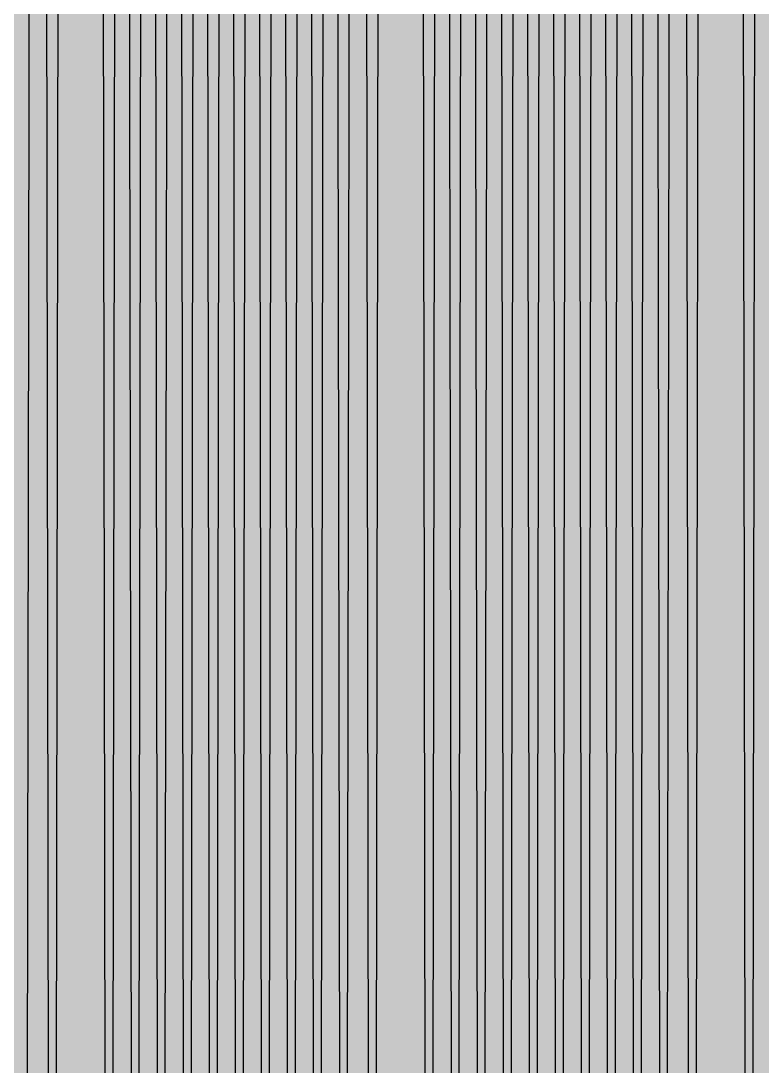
# Model space of a CAD drawing. Header units: metres. Extents: x -7240 to 10960, y -29667 to 1823.
# Drawn here: x 3395.8 to 3595, y -16170.4 to -15889.6 of the extents above; entities that cross this region are included whole.
import ezdxf

# ---------------------------------------------------------------- set-up
doc = ezdxf.new("R2010")
doc.units = ezdxf.units.M
doc.layers.add('Metal1', color=4, linetype='CONTINUOUS')
doc.layers.add('Polyimide', color=7, linetype='CONTINUOUS')

msp = doc.modelspace()

# ---------------------------------------------------------------- hatches: boundary and pattern name
at = {"layer": 'Polyimide'}
msp.add_hatch(color=7, dxfattribs=at).paths.add_polyline_path([(4088.45, -11806.89), (4098.72, -11851.21), (4115.58, -11893.47), (4138.63, -11932.7), (4167.35, -11967.99), (4201.08, -11998.53), (4239.03, -12023.62), (4280.35, -12042.68), (4349.18, -12073.73), (4413.2, -12113.76), (4471.26, -12162.04), (4522.3, -12217.69), (4565.39, -12279.7), (4599.74, -12346.94), (4624.73, -12418.19), (4639.91, -12492.16), (4645, -12567.5), (4639.91, -12642.84), (4624.73, -12716.8), (4599.74, -12788.06), (4565.39, -12855.3), (4522.3, -12917.31), (4471.26, -12972.96), (4413.2, -13021.24), (4349.18, -13061.27), (4280.35, -13092.32), (4239.03, -13111.38), (4201.08, -13136.47), (4167.35, -13167.01), (4138.63, -13202.3), (4115.58, -13241.52), (4098.72, -13283.78), (4088.45, -13328.11), (4085, -13373.48), (4085, -13567.5), (4099.45, -13861.55), (4142.64, -14152.77), (4214.18, -14438.35), (4313.36, -14715.55), (4439.24, -14981.69), (4590.59, -15234.21), (4765.97, -15470.68), (4963.68, -15688.82), (5181.82, -15886.53), (5418.29, -16061.91), (5670.81, -16213.26), (5936.95, -16339.14), (6214.15, -16438.32), (6499.73, -16509.85), (6790.95, -16553.05), (7085, -16567.5), (9960.38, -16567.5), (10038.79, -16571.35), (10116.45, -16582.87), (10192.6, -16601.95), (10266.52, -16628.4), (10337.49, -16661.96), (10404.83, -16702.32), (10467.89, -16749.09), (10526.06, -16801.81), (10578.78, -16859.98), (10625.55, -16923.04), (10665.91, -16990.38), (10699.48, -17061.35), (10725.93, -17135.27), (10745, -17211.43), (10756.52, -17289.08), (10760.38, -17367.5), (10760.38, -21957.3), (10721.61, -22012.91), (10685.97, -22070.59), (10653.58, -22130.14), (10624.53, -22191.39), (10598.92, -22254.16), (10576.82, -22318.25), (10558.3, -22383.46), (10543.41, -22449.6), (10532.21, -22516.46), (10524.72, -22583.84), (10520.97, -22651.53), (10520.97, -22719.32), (10524.72, -22787.01), (10532.21, -22854.38), (10543.41, -22921.24), (10558.3, -22987.38), (10576.82, -23052.6), (10598.92, -23116.68), (10624.53, -23179.45), (10653.58, -23240.71), (10685.97, -23300.26), (10721.61, -23357.93), (10760.38, -23413.54), (10760.38, -28667.5), (10756.52, -28745.91), (10745, -28823.57), (10725.93, -28899.73), (10699.48, -28973.65), (10665.91, -29044.62), (10625.55, -29111.96), (10578.78, -29175.01), (10526.06, -29233.19), (10467.89, -29285.91), (10404.83, -29332.68), (10337.49, -29373.04), (10266.52, -29406.6), (10192.6, -29433.05), (10116.45, -29452.13), (10038.79, -29463.65), (9960.38, -29467.5), (-6239.63, -29467.5), (-6318.04, -29463.65), (-6395.7, -29452.13), (-6471.85, -29433.05), (-6545.77, -29406.6), (-6616.74, -29373.04), (-6684.08, -29332.68), (-6747.14, -29285.91), (-6805.31, -29233.19), (-6858.03, -29175.01), (-6904.8, -29111.96), (-6945.16, -29044.62), (-6978.73, -28973.65), (-7005.18, -28899.73), (-7024.25, -28823.57), (-7035.77, -28745.91), (-7039.63, -28667.5), (-7039.63, -23426.32), (-6999.36, -23370.07), (-6962.33, -23311.63), (-6928.66, -23251.2), (-6898.45, -23188.96), (-6871.81, -23125.12), (-6848.81, -23059.88), (-6829.53, -22993.44), (-6814.04, -22926.02), (-6802.37, -22857.83), (-6794.57, -22789.09), (-6790.67, -22720.02), (-6790.67, -22650.84), (-6794.57, -22581.77), (-6802.37, -22513.03), (-6814.04, -22444.84), (-6829.53, -22377.42), (-6848.81, -22310.98), (-6871.81, -22245.74), (-6898.45, -22181.89), (-6928.66, -22119.66), (-6962.33, -22059.22), (-6999.36, -22000.79), (-7039.63, -21944.54), (-7039.63, -17367.5), (-7035.77, -17289.08), (-7024.25, -17211.43), (-7005.18, -17135.27), (-6978.73, -17061.35), (-6945.16, -16990.38), (-6904.8, -16923.04), (-6858.03, -16859.98), (-6805.31, -16801.81), (-6747.14, -16749.09), (-6684.08, -16702.32), (-6616.74, -16661.96), (-6545.77, -16628.4), (-6471.85, -16601.95), (-6395.7, -16582.87), (-6318.04, -16571.35), (-6239.63, -16567.5), (-3334, -16567.5), (-3039.95, -16553.05), (-2748.73, -16509.85), (-2463.15, -16438.32), (-2185.95, -16339.14), (-1919.81, -16213.26), (-1667.29, -16061.91), (-1430.82, -15886.53), (-1212.68, -15688.82), (-1014.97, -15470.68), (-839.59, -15234.21), (-688.24, -14981.69), (-562.36, -14715.55), (-463.18, -14438.35), (-391.64, -14152.77), (-348.45, -13861.55), (-334, -13567.5), (-334, -13373.48), (-337.45, -13328.11), (-347.72, -13283.78), (-364.58, -13241.52), (-387.63, -13202.3), (-416.35, -13167.01), (-450.08, -13136.47), (-488.03, -13111.38), (-529.35, -13092.32), (-529.35, -13092.32), (-598.18, -13061.27), (-662.2, -13021.24), (-720.26, -12972.96), (-771.3, -12917.31), (-814.39, -12855.3), (-848.74, -12788.06), (-873.73, -12716.8), (-888.91, -12642.84), (-894, -12567.5), (-888.91, -12492.16), (-873.73, -12418.19), (-848.74, -12346.94), (-814.39, -12279.7), (-771.3, -12217.69), (-720.26, -12162.04), (-662.2, -12113.76), (-598.18, -12073.73), (-529.35, -12042.68), (-488.03, -12023.62), (-450.08, -11998.53), (-416.35, -11967.99), (-387.63, -11932.7), (-364.58, -11893.47), (-347.72, -11851.21), (-337.45, -11806.89), (-334, -11761.52), (-334, -11074.31), (-337.45, -11028.94), (-347.72, -10984.62), (-364.58, -10942.36), (-387.63, -10903.13), (-416.35, -10867.84), (-450.08, -10837.3), (-488.03, -10812.21), (-529.35, -10793.16), (-529.35, -10793.16), (-598.18, -10762.1), (-662.2, -10722.07), (-720.26, -10673.8), (-771.3, -10618.15), (-814.39, -10556.13), (-848.74, -10488.89), (-873.73, -10417.64), (-888.91, -10343.67), (-894, -10268.33), (-888.91, -10192.99), (-873.73, -10119.03), (-848.74, -10047.77), (-814.39, -9980.53), (-771.3, -9918.52), (-720.26, -9862.87), (-662.2, -9814.59), (-598.18, -9774.56), (-529.35, -9743.51), (-488.03, -9724.45), (-450.08, -9699.36), (-416.35, -9668.82), (-387.63, -9633.53), (-364.58, -9594.31), (-347.72, -9552.05), (-337.45, -9507.72), (-334, -9462.35), (-334, -8775.14), (-337.45, -8729.78), (-347.72, -8685.45), (-364.58, -8643.19), (-387.63, -8603.96), (-416.35, -8568.68), (-450.08, -8538.14), (-488.03, -8513.05), (-529.35, -8493.99), (-529.35, -8493.99), (-598.18, -8462.94), (-662.2, -8422.91), (-720.26, -8374.63), (-771.3, -8318.98), (-814.39, -8256.97), (-848.74, -8189.73), (-873.73, -8118.47), (-888.91, -8044.5), (-894, -7969.17), (-888.91, -7893.83), (-873.73, -7819.86), (-848.74, -7748.61), (-814.39, -7681.36), (-771.3, -7619.35), (-720.26, -7563.7), (-662.2, -7515.42), (-598.18, -7475.4), (-529.35, -7444.34), (-529.35, -7444.34), (-488.03, -7425.28), (-450.08, -7400.2), (-416.35, -7369.66), (-387.63, -7334.37), (-364.58, -7295.14), (-347.72, -7252.88), (-337.45, -7208.56), (-334, -7163.19), (-334, -6475.98), (-337.45, -6430.61), (-347.72, -6386.29), (-364.58, -6344.02), (-387.63, -6304.8), (-416.35, -6269.51), (-450.08, -6238.97), (-488.03, -6213.88), (-529.35, -6194.82), (-529.35, -6194.82), (-598.18, -6163.77), (-662.2, -6123.74), (-720.26, -6075.46), (-771.3, -6019.81), (-814.39, -5957.8), (-848.74, -5890.56), (-873.73, -5819.31), (-888.91, -5745.34), (-894, -5670), (-888.91, -5594.66), (-873.73, -5520.69), (-848.74, -5449.44), (-814.39, -5382.2), (-771.3, -5320.19), (-720.26, -5264.54), (-662.2, -5216.26), (-598.18, -5176.23), (-529.35, -5145.18), (-529.35, -5145.18), (-488.03, -5126.12), (-450.08, -5101.03), (-416.35, -5070.49), (-387.63, -5035.2), (-364.58, -4995.98), (-347.72, -4953.71), (-337.45, -4909.39), (-334, -4864.02), (-334, 380), (-334, 1522.5), (-289, 1522.5), (-288.78, 1515.63), (-288.1, 1508.79), (-286.98, 1502.02), (-285.42, 1495.32), (-283.43, 1488.75), (-281.01, 1482.32), (-278.17, 1476.06), (-274.93, 1470), (-271.3, 1464.17), (-267.3, 1458.58), (-262.94, 1453.27), (-258.25, 1448.25), (-253.23, 1443.56), (-247.92, 1439.2), (-242.33, 1435.2), (-236.5, 1431.57), (-230.44, 1428.33), (-224.18, 1425.49), (-217.75, 1423.07), (-211.18, 1421.08), (-204.48, 1419.52), (-197.71, 1418.4), (-190.87, 1417.72), (-184, 1417.5), (-177.13, 1417.72), (-170.29, 1418.4), (-163.52, 1419.52), (-156.82, 1421.08), (-150.25, 1423.07), (-143.82, 1425.49), (-137.56, 1428.33), (-131.5, 1431.57), (-125.67, 1435.2), (-120.08, 1439.2), (-114.77, 1443.56), (-109.75, 1448.25), (-105.06, 1453.27), (-100.7, 1458.58), (-96.7, 1464.17), (-93.07, 1470), (-89.83, 1476.06), (-86.99, 1482.32), (-84.57, 1488.75), (-82.58, 1495.32), (-81.02, 1502.02), (-79.9, 1508.79), (-79.22, 1515.63), (-79, 1522.5), (1786, 1522.5), (3835, 1522.5), (3835.21, 1529.04), (3835.86, 1535.55), (3836.92, 1542.01), (3838.41, 1548.38), (3840.31, 1554.64), (3842.61, 1560.77), (3845.31, 1566.73), (3848.4, 1572.5), (3851.85, 1578.06), (3855.66, 1583.38), (3859.82, 1588.43), (3864.29, 1593.21), (3869.07, 1597.68), (3874.12, 1601.84), (3879.44, 1605.65), (3885, 1609.1), (3890.77, 1612.19), (3896.73, 1614.89), (3902.86, 1617.19), (3909.12, 1619.09), (3915.49, 1620.58), (3921.95, 1621.64), (3928.46, 1622.29), (3935, 1622.5), (3941.54, 1622.29), (3948.05, 1621.64), (3954.51, 1620.58), (3960.88, 1619.09), (3967.14, 1617.19), (3973.27, 1614.89), (3979.23, 1612.19), (3985, 1609.1), (3990.56, 1605.65), (3995.88, 1601.84), (4000.93, 1597.68), (4005.71, 1593.21), (4010.18, 1588.43), (4014.34, 1583.38), (4018.15, 1578.06), (4021.6, 1572.5), (4024.69, 1566.73), (4027.39, 1560.77), (4029.69, 1554.64), (4031.59, 1548.38), (4033.08, 1542.01), (4034.14, 1535.55), (4034.79, 1529.04), (4035, 1522.5), (4085, 1522.5), (4085, 380), (4085, 330), (4085, -4864.02), (4088.45, -4909.39), (4098.72, -4953.71), (4115.58, -4995.98), (4138.63, -5035.2), (4167.35, -5070.49), (4201.08, -5101.03), (4239.03, -5126.12), (4280.35, -5145.18), (4280.35, -5145.18), (4349.18, -5176.23), (4413.2, -5216.26), (4471.26, -5264.54), (4522.3, -5320.19), (4565.39, -5382.2), (4599.74, -5449.44), (4624.73, -5520.69), (4639.91, -5594.66), (4645, -5670), (4639.91, -5745.34), (4624.73, -5819.31), (4599.74, -5890.56), (4565.39, -5957.8), (4522.3, -6019.81), (4471.26, -6075.46), (4413.2, -6123.74), (4349.18, -6163.77), (4280.35, -6194.82), (4239.03, -6213.88), (4201.08, -6238.97), (4167.35, -6269.51), (4138.63, -6304.8), (4115.58, -6344.02), (4098.72, -6386.29), (4088.45, -6430.61), (4085, -6475.98), (4085, -11761.52), (4088.45, -11806.89)])

# ---------------------------------------------------------------- linework, layer by layer
at = {"layer": 'Metal1'}
for points in [[(3398.25, -15692.12), (3397.52, -16177.85), (3390.26, -16205), (3379.45, -16223.86), (3361.53, -16255.1), (3343.61, -16286.34), (3325.69, -16317.58), (3307.77, -16348.83), (3289.85, -16380.07), (3271.93, -16411.31), (3261.17, -16430.07), (3246.89, -16455.04), (3243.28, -16461.38), (3229.3, -16486.27), (3225.8, -16492.61), (3212.25, -16517.5), (3208.85, -16523.83), (3195.74, -16548.73)], [(3200.57, -16547.8), (3213.77, -16522.9), (3217.18, -16516.55), (3230.82, -16491.65), (3234.35, -16485.3), (3248.41, -16460.39), (3252.05, -16454.05), (3266.41, -16429.07), (3277.23, -16410.31), (3295.25, -16379.07), (3313.28, -16347.83), (3331.3, -16316.59), (3349.32, -16285.35), (3367.34, -16254.11), (3385.36, -16222.86), (3396.11, -16204.23), (3403.23, -16177.56), (3402.5, -15692.12)], [(3406, -15692.12), (3405.27, -16177.83), (3397.97, -16205), (3387.09, -16223.86), (3369.07, -16255.1), (3351.05, -16286.35), (3333.03, -16317.59), (3315.01, -16348.83), (3296.99, -16380.07), (3278.97, -16411.31), (3268.14, -16430.07), (3253.78, -16455.04), (3250.15, -16461.38), (3236.09, -16486.28), (3232.57, -16492.61), (3218.94, -16517.51), (3215.53, -16523.84), (3202.34, -16548.73)], [(3211.55, -16547.8), (3225.02, -16522.89), (3228.51, -16516.54), (3242.43, -16491.64), (3246.04, -16485.29), (3260.4, -16460.38), (3264.11, -16454.04), (3278.78, -16429.07), (3289.83, -16410.3), (3308.23, -16379.06), (3326.63, -16347.82), (3345.03, -16316.58), (3363.43, -16285.34), (3381.84, -16254.1), (3400.24, -16222.86), (3411.21, -16204.23), (3418.48, -16177.48), (3417.75, -15692.12)], [(3421.25, -15692.12), (3420.52, -16177.76), (3413.07, -16205.01), (3401.96, -16223.87), (3383.56, -16255.11), (3365.16, -16286.35), (3346.76, -16317.59), (3328.36, -16348.83), (3309.95, -16380.08), (3291.55, -16411.32), (3280.5, -16430.08), (3265.84, -16455.05), (3262.13, -16461.39), (3247.78, -16486.28), (3244.18, -16492.62), (3230.26, -16517.51), (3226.78, -16523.85), (3213.31, -16548.74)], [(3217.71, -16547.79), (3231.24, -16522.89), (3234.75, -16516.54), (3248.73, -16491.64), (3252.35, -16485.29), (3266.77, -16460.38), (3270.49, -16454.04), (3285.21, -16429.07), (3296.31, -16410.3), (3314.79, -16379.06), (3333.26, -16347.82), (3351.74, -16316.58), (3370.21, -16285.34), (3388.69, -16254.1), (3407.16, -16222.85), (3418.18, -16204.23), (3425.48, -16177.47), (3424.75, -15692.12)], [(3428.25, -15692.12), (3427.52, -16177.74), (3420.04, -16205.01), (3408.89, -16223.87), (3390.41, -16255.11), (3371.93, -16286.35), (3353.46, -16317.6), (3334.98, -16348.84), (3316.51, -16380.08), (3298.03, -16411.32), (3286.94, -16430.08), (3272.22, -16455.05), (3268.49, -16461.39), (3254.08, -16486.29), (3250.47, -16492.62), (3236.5, -16517.51), (3233, -16523.85), (3219.48, -16548.74)], [(3223.88, -16547.79), (3237.47, -16522.89), (3240.98, -16516.54), (3255.02, -16491.64), (3258.65, -16485.29), (3273.13, -16460.38), (3276.87, -16454.04), (3291.65, -16429.06), (3302.79, -16410.3), (3321.34, -16379.06), (3339.89, -16347.82), (3358.44, -16316.58), (3376.99, -16285.34), (3395.54, -16254.09), (3414.09, -16222.85), (3425.15, -16204.22), (3432.48, -16177.45), (3431.75, -15692.12)], [(3435.25, -15692.12), (3434.52, -16177.73), (3427.01, -16205.01), (3415.81, -16223.87), (3397.26, -16255.12), (3378.71, -16286.36), (3360.16, -16317.6), (3341.61, -16348.84), (3323.06, -16380.08), (3304.51, -16411.32), (3293.37, -16430.08), (3278.59, -16455.06), (3274.85, -16461.39), (3260.39, -16486.29), (3256.76, -16492.63), (3242.73, -16517.52), (3239.22, -16523.85), (3225.64, -16548.75)], [(3230.05, -16547.79), (3243.69, -16522.89), (3247.22, -16516.54), (3261.31, -16491.64), (3264.96, -16485.29), (3279.49, -16460.38), (3283.25, -16454.04), (3298.09, -16429.06), (3309.28, -16410.3), (3327.9, -16379.06), (3346.52, -16347.82), (3365.15, -16316.57), (3383.77, -16285.33), (3402.39, -16254.09), (3421.02, -16222.85), (3432.12, -16204.22), (3439.48, -16177.44), (3438.75, -15692.12)], [(3442.25, -15692.12), (3441.52, -16177.71), (3433.98, -16205.02), (3422.74, -16223.88), (3404.11, -16255.12), (3385.49, -16286.36), (3366.86, -16317.6), (3348.24, -16348.84), (3329.62, -16380.08), (3310.99, -16411.32), (3299.81, -16430.09), (3284.97, -16455.06), (3281.22, -16461.4), (3266.69, -16486.29), (3263.04, -16492.63), (3248.96, -16517.52), (3245.44, -16523.85), (3231.81, -16548.75)], [(3236.22, -16547.79), (3249.91, -16522.89), (3253.46, -16516.54), (3267.6, -16491.64), (3271.26, -16485.28), (3285.86, -16460.38), (3289.63, -16454.03), (3304.53, -16429.06), (3315.76, -16410.3), (3334.46, -16379.05), (3353.15, -16347.81), (3371.85, -16316.57), (3390.55, -16285.33), (3409.25, -16254.09), (3427.94, -16222.85), (3439.09, -16204.22), (3446.48, -16177.42), (3445.75, -15692.12)], [(3449.25, -15692.12), (3448.52, -16177.7), (3440.95, -16205.02), (3429.66, -16223.88), (3410.96, -16255.12), (3392.27, -16286.36), (3373.57, -16317.6), (3354.87, -16348.84), (3336.17, -16380.08), (3317.47, -16411.32), (3306.24, -16430.09), (3291.35, -16455.06), (3287.58, -16461.4), (3272.99, -16486.29), (3269.33, -16492.63), (3255.2, -16517.52), (3251.66, -16523.86), (3237.97, -16548.75)], [(3242.38, -16547.79), (3256.13, -16522.89), (3259.69, -16516.54), (3273.89, -16491.64), (3277.57, -16485.28), (3292.22, -16460.38), (3296.01, -16454.03), (3310.96, -16429.06), (3322.24, -16410.29), (3341.01, -16379.05), (3359.78, -16347.81), (3378.56, -16316.57), (3397.33, -16285.33), (3416.1, -16254.09), (3434.87, -16222.85), (3446.06, -16204.22), (3453.48, -16177.41), (3452.75, -15692.12)], [(3456.25, -15692.12), (3455.52, -16177.68), (3447.92, -16205.02), (3436.59, -16223.88), (3417.81, -16255.12), (3399.04, -16286.36), (3380.27, -16317.6), (3361.5, -16348.84), (3342.73, -16380.08), (3323.95, -16411.32), (3312.68, -16430.09), (3297.72, -16455.06), (3293.94, -16461.4), (3279.3, -16486.29), (3275.62, -16492.63), (3261.43, -16517.52), (3257.88, -16523.86), (3244.14, -16548.75)], [(3248.55, -16547.79), (3262.35, -16522.88), (3265.93, -16516.53), (3280.18, -16491.64), (3283.88, -16485.28), (3298.58, -16460.38), (3302.39, -16454.03), (3317.4, -16429.06), (3328.72, -16410.29), (3347.57, -16379.05), (3366.41, -16347.81), (3385.26, -16316.57), (3404.11, -16285.33), (3422.95, -16254.09), (3441.8, -16222.85), (3453.03, -16204.22), (3460.48, -16177.39), (3459.75, -15692.12)], [(3463.25, -15692.12), (3462.52, -16177.67), (3454.89, -16205.02), (3443.51, -16223.88), (3424.66, -16255.12), (3405.82, -16286.36), (3386.97, -16317.6), (3368.13, -16348.84), (3349.28, -16380.08), (3330.44, -16411.33), (3319.11, -16430.09), (3304.1, -16455.06), (3300.3, -16461.4), (3285.6, -16486.29), (3281.91, -16492.63), (3267.66, -16517.52), (3264.09, -16523.86), (3250.3, -16548.75)], [(3254.72, -16547.79), (3268.57, -16522.88), (3272.16, -16516.53), (3286.47, -16491.63), (3290.18, -16485.28), (3304.95, -16460.38), (3308.76, -16454.03), (3323.84, -16429.06), (3335.2, -16410.29), (3354.12, -16379.05), (3373.04, -16347.81), (3391.96, -16316.57), (3410.88, -16285.33), (3429.8, -16254.09), (3448.72, -16222.85), (3460.01, -16204.22), (3467.48, -16177.37), (3466.75, -15692.12)], [(3470.25, -15692.12), (3469.52, -16177.65), (3461.86, -16205.02), (3450.44, -16223.88), (3431.52, -16255.12), (3412.6, -16286.36), (3393.68, -16317.6), (3374.76, -16348.85), (3355.84, -16380.09), (3336.92, -16411.33), (3325.55, -16430.09), (3310.48, -16455.06), (3306.66, -16461.4), (3291.91, -16486.29), (3288.2, -16492.64), (3273.9, -16517.52), (3270.31, -16523.86), (3256.47, -16548.75)], [(3260.88, -16547.78), (3274.79, -16522.88), (3278.4, -16516.53), (3292.76, -16491.63), (3296.49, -16485.28), (3311.31, -16460.38), (3315.14, -16454.03), (3330.28, -16429.06), (3341.69, -16410.29), (3360.68, -16379.05), (3379.68, -16347.81), (3398.67, -16316.57), (3417.66, -16285.33), (3436.66, -16254.09), (3455.65, -16222.84), (3466.98, -16204.22), (3474.48, -16177.36), (3473.75, -15692.12)], [(3477.25, -15692.12), (3476.52, -16177.64), (3468.83, -16205.02), (3457.36, -16223.88), (3438.37, -16255.12), (3419.37, -16286.37), (3400.38, -16317.61), (3381.38, -16348.85), (3362.39, -16380.09), (3343.4, -16411.33), (3331.99, -16430.09), (3316.85, -16455.06), (3313.02, -16461.41), (3298.21, -16486.3), (3294.49, -16492.64), (3280.13, -16517.53), (3276.53, -16523.86), (3262.63, -16548.75)], [(3267.05, -16547.78), (3281.01, -16522.88), (3284.63, -16516.53), (3299.05, -16491.63), (3302.79, -16485.28), (3317.67, -16460.38), (3321.52, -16454.03), (3336.71, -16429.06), (3348.17, -16410.29), (3367.24, -16379.05), (3386.31, -16347.81), (3405.37, -16316.57), (3424.44, -16285.32), (3443.51, -16254.08), (3462.58, -16222.84), (3473.95, -16204.22), (3481.48, -16177.34), (3480.75, -15692.12)], [(3484.25, -15692.12), (3483.52, -16177.62), (3475.8, -16205.02), (3464.29, -16223.88), (3445.22, -16255.13), (3426.15, -16286.37), (3407.08, -16317.61), (3388.01, -16348.85), (3368.94, -16380.09), (3349.88, -16411.33), (3338.42, -16430.1), (3323.23, -16455.07), (3319.39, -16461.41), (3304.51, -16486.3), (3300.78, -16492.64), (3286.37, -16517.53), (3282.75, -16523.87), (3268.8, -16548.76)], [(3273.65, -16547.78), (3287.69, -16522.88), (3291.33, -16516.53), (3305.83, -16491.63), (3309.59, -16485.28), (3324.55, -16460.38), (3328.42, -16454.03), (3343.69, -16429.05), (3355.21, -16410.29), (3374.38, -16379.05), (3393.55, -16347.8), (3412.72, -16316.56), (3431.89, -16285.32), (3451.06, -16254.08), (3470.23, -16222.84), (3481.66, -16204.21), (3489.23, -16177.32), (3488.5, -15692.12)], [(3492, -15692.12), (3491.27, -16177.6), (3483.51, -16205.02), (3471.93, -16223.89), (3452.76, -16255.13), (3433.59, -16286.37), (3414.42, -16317.61), (3395.25, -16348.85), (3376.08, -16380.09), (3356.91, -16411.33), (3345.4, -16430.1), (3330.12, -16455.07), (3326.26, -16461.41), (3311.31, -16486.3), (3307.55, -16492.64), (3293.06, -16517.53), (3289.43, -16523.87), (3275.4, -16548.76)], [(3284.63, -16547.77), (3298.95, -16522.88), (3302.66, -16516.52), (3317.44, -16491.63), (3321.28, -16485.27), (3336.53, -16460.37), (3340.48, -16454.02), (3356.06, -16429.05), (3367.8, -16410.28), (3387.35, -16379.04), (3406.9, -16347.8), (3426.45, -16316.56), (3446, -16285.32), (3465.55, -16254.07), (3485.1, -16222.83), (3496.76, -16204.21), (3504.48, -16177.24), (3503.75, -15692.12)], [(3507.25, -15692.12), (3506.52, -16177.53), (3498.6, -16205.03), (3486.8, -16223.89), (3467.25, -16255.14), (3447.7, -16286.38), (3428.15, -16317.62), (3408.6, -16348.86), (3389.05, -16380.1), (3369.5, -16411.34), (3357.75, -16430.11), (3342.18, -16455.08), (3338.24, -16461.42), (3322.99, -16486.31), (3319.16, -16492.65), (3304.38, -16517.54), (3300.68, -16523.88), (3286.37, -16548.76)], [(3290.8, -16547.77), (3305.17, -16522.88), (3308.9, -16516.52), (3323.74, -16491.63), (3327.59, -16485.27), (3342.9, -16460.37), (3346.86, -16454.02), (3362.5, -16429.05), (3374.29, -16410.28), (3393.91, -16379.04), (3413.53, -16347.8), (3433.16, -16316.55), (3452.78, -16285.31), (3472.41, -16254.07), (3492.03, -16222.83), (3503.73, -16204.21), (3511.48, -16177.22), (3510.75, -15692.12)], [(3514.25, -15692.12), (3513.52, -16177.51), (3505.57, -16205.03), (3493.72, -16223.9), (3474.1, -16255.14), (3454.47, -16286.38), (3434.85, -16317.62), (3415.23, -16348.86), (3395.6, -16380.1), (3375.98, -16411.34), (3364.19, -16430.11), (3348.56, -16455.08), (3344.6, -16461.42), (3329.29, -16486.31), (3325.45, -16492.66), (3310.62, -16517.54), (3306.9, -16523.88), (3292.54, -16548.77)], [(3296.97, -16547.77), (3311.39, -16522.88), (3315.13, -16516.52), (3330.03, -16491.63), (3333.89, -16485.27), (3349.26, -16460.37), (3353.24, -16454.02), (3368.93, -16429.04), (3380.77, -16410.28), (3400.47, -16379.04), (3420.16, -16347.79), (3439.86, -16316.55), (3459.56, -16285.31), (3479.26, -16254.07), (3498.96, -16222.83), (3510.7, -16204.21), (3518.48, -16177.21), (3517.75, -15692.12)], [(3521.25, -15692.12), (3520.52, -16177.49), (3512.54, -16205.03), (3500.65, -16223.9), (3480.95, -16255.14), (3461.25, -16286.38), (3441.55, -16317.62), (3421.86, -16348.86), (3402.16, -16380.1), (3382.46, -16411.34), (3370.63, -16430.11), (3354.93, -16455.08), (3350.96, -16461.42), (3335.6, -16486.31), (3331.74, -16492.66), (3316.85, -16517.54), (3313.12, -16523.88), (3298.7, -16548.77)], [(3303.14, -16547.77), (3317.61, -16522.87), (3321.37, -16516.52), (3336.32, -16491.62), (3340.2, -16485.26), (3355.62, -16460.37), (3359.62, -16454.01), (3375.37, -16429.04), (3387.25, -16410.27), (3407.02, -16379.03), (3426.79, -16347.79), (3446.57, -16316.55), (3466.34, -16285.31), (3486.11, -16254.07), (3505.88, -16222.83), (3517.67, -16204.2), (3525.48, -16177.19), (3524.75, -15692.12)], [(3528.25, -15692.12), (3527.52, -16177.48), (3519.51, -16205.03), (3507.57, -16223.9), (3487.8, -16255.14), (3468.03, -16286.38), (3448.26, -16317.62), (3428.48, -16348.86), (3408.71, -16380.1), (3388.94, -16411.34), (3377.06, -16430.11), (3361.31, -16455.08), (3357.32, -16461.43), (3341.9, -16486.31), (3338.03, -16492.66), (3323.08, -16517.54), (3319.33, -16523.89), (3304.87, -16548.77)], [(3309.3, -16547.77), (3323.83, -16522.87), (3327.6, -16516.52), (3342.61, -16491.62), (3346.5, -16485.26), (3361.99, -16460.37), (3366, -16454.01), (3381.81, -16429.04), (3393.73, -16410.27), (3413.58, -16379.03), (3433.42, -16347.79), (3453.27, -16316.55), (3473.12, -16285.31), (3492.96, -16254.07), (3512.81, -16222.83), (3524.64, -16204.2), (3532.48, -16177.17), (3531.75, -15692.12)], [(3535.25, -15692.12), (3534.52, -16177.46), (3526.48, -16205.04), (3514.5, -16223.9), (3494.65, -16255.14), (3474.81, -16286.38), (3454.96, -16317.62), (3435.11, -16348.86), (3415.27, -16380.1), (3395.42, -16411.35), (3383.5, -16430.11), (3367.69, -16455.08), (3363.68, -16461.43), (3348.21, -16486.31), (3344.32, -16492.66), (3329.32, -16517.54), (3325.55, -16523.89), (3311.03, -16548.77)], [(3315.47, -16547.77), (3330.05, -16522.87), (3333.84, -16516.51), (3348.9, -16491.62), (3352.81, -16485.26), (3368.35, -16460.37), (3372.38, -16454.01), (3388.25, -16429.04), (3400.21, -16410.27), (3420.13, -16379.03), (3440.05, -16347.79), (3459.98, -16316.55), (3479.9, -16285.31), (3499.82, -16254.07), (3519.74, -16222.83), (3531.61, -16204.2), (3539.48, -16177.16), (3538.75, -15692.12)], [(3542.25, -15692.12), (3541.52, -16177.45), (3533.45, -16205.04), (3521.42, -16223.9), (3501.5, -16255.14), (3481.58, -16286.38), (3461.66, -16317.62), (3441.74, -16348.87), (3421.82, -16380.11), (3401.9, -16411.35), (3389.93, -16430.11), (3374.06, -16455.08), (3370.04, -16461.43), (3354.51, -16486.31), (3350.61, -16492.66), (3335.55, -16517.54), (3331.77, -16523.89), (3317.2, -16548.77)], [(3321.64, -16547.77), (3336.27, -16522.87), (3340.07, -16516.51), (3355.19, -16491.62), (3359.12, -16485.26), (3374.71, -16460.37), (3378.75, -16454.01), (3394.68, -16429.04), (3406.7, -16410.27), (3426.69, -16379.03), (3446.69, -16347.79), (3466.68, -16316.55), (3486.67, -16285.31), (3506.67, -16254.07), (3526.66, -16222.82), (3538.58, -16204.2), (3546.48, -16177.14), (3545.75, -15692.12)], [(3549.25, -15692.12), (3548.52, -16177.43), (3540.42, -16205.04), (3528.35, -16223.9), (3508.35, -16255.14), (3488.36, -16286.38), (3468.36, -16317.63), (3448.37, -16348.87), (3428.38, -16380.11), (3408.38, -16411.35), (3396.37, -16430.12), (3380.44, -16455.08), (3376.4, -16461.43), (3360.82, -16486.32), (3356.9, -16492.67), (3341.78, -16517.54), (3337.99, -16523.89), (3323.36, -16548.77)], [(3327.8, -16547.76), (3342.49, -16522.87), (3346.31, -16516.51), (3361.48, -16491.62), (3365.42, -16485.26), (3381.08, -16460.36), (3385.13, -16454.01), (3401.12, -16429.04), (3413.18, -16410.27), (3433.25, -16379.03), (3453.32, -16347.79), (3473.38, -16316.55), (3493.45, -16285.31), (3513.52, -16254.06), (3533.59, -16222.82), (3545.55, -16204.2), (3553.48, -16177.12), (3552.75, -15692.12)], [(3556.25, -15692.12), (3555.52, -16177.42), (3547.39, -16205.04), (3535.27, -16223.9), (3515.2, -16255.15), (3495.14, -16286.39), (3475.07, -16317.63), (3455, -16348.87), (3434.93, -16380.11), (3414.86, -16411.35), (3402.81, -16430.12), (3386.82, -16455.09), (3382.77, -16461.43), (3367.12, -16486.32), (3363.18, -16492.67), (3348.02, -16517.55), (3344.21, -16523.89), (3329.53, -16548.77)], [(3333.97, -16547.76), (3348.71, -16522.87), (3352.54, -16516.51), (3367.77, -16491.62), (3371.73, -16485.26), (3387.44, -16460.36), (3391.51, -16454.01), (3407.56, -16429.04), (3419.66, -16410.27), (3439.8, -16379.03), (3459.95, -16347.79), (3480.09, -16316.54), (3500.23, -16285.3), (3520.37, -16254.06), (3540.52, -16222.82), (3552.52, -16204.2), (3560.48, -16177.11), (3559.75, -15692.12)], [(3563.25, -15692.12), (3562.52, -16177.4), (3554.36, -16205.04), (3542.2, -16223.91), (3522.05, -16255.15), (3501.91, -16286.39), (3481.77, -16317.63), (3461.63, -16348.87), (3441.48, -16380.11), (3421.34, -16411.35), (3409.24, -16430.12), (3393.19, -16455.09), (3389.13, -16461.44), (3373.42, -16486.32), (3369.47, -16492.67), (3354.25, -16517.55), (3350.43, -16523.9), (3335.69, -16548.78)], [(3340.14, -16547.76), (3354.93, -16522.87), (3358.78, -16516.51), (3374.06, -16491.62), (3378.03, -16485.26), (3393.8, -16460.36), (3397.89, -16454.01), (3414, -16429.04), (3426.14, -16410.27), (3446.36, -16379.03), (3466.58, -16347.78), (3486.79, -16316.54), (3507.01, -16285.3), (3527.23, -16254.06), (3547.44, -16222.82), (3559.5, -16204.2), (3567.48, -16177.09), (3566.75, -15692.12)], [(3570.25, -15692.12), (3569.52, -16177.39), (3561.33, -16205.04), (3549.12, -16223.91), (3528.91, -16255.15), (3508.69, -16286.39), (3488.47, -16317.63), (3468.26, -16348.87), (3448.04, -16380.11), (3427.82, -16411.35), (3415.68, -16430.12), (3399.57, -16455.09), (3395.49, -16461.44), (3379.73, -16486.32), (3375.76, -16492.67), (3360.49, -16517.55), (3356.65, -16523.9), (3341.86, -16548.78)], [(3346.74, -16547.76), (3361.61, -16522.87), (3365.48, -16516.51), (3380.84, -16491.62), (3384.83, -16485.25), (3400.68, -16460.36), (3404.79, -16454), (3420.97, -16429.03), (3433.18, -16410.26), (3453.5, -16379.02), (3473.82, -16347.78), (3494.14, -16316.54), (3514.46, -16285.3), (3534.77, -16254.06), (3555.09, -16222.82), (3567.21, -16204.2), (3575.23, -16177.07), (3574.5, -15692.12)], [(3578, -15692.12), (3577.27, -16177.36), (3569.04, -16205.04), (3556.77, -16223.91), (3536.45, -16255.15), (3516.13, -16286.39), (3495.81, -16317.63), (3475.49, -16348.87), (3455.18, -16380.11), (3434.86, -16411.35), (3422.65, -16430.12), (3406.46, -16455.09), (3402.36, -16461.44), (3386.52, -16486.32), (3382.54, -16492.67), (3367.18, -16517.55), (3363.33, -16523.9), (3348.46, -16548.78)], [(3357.72, -16547.75), (3372.87, -16522.86), (3376.81, -16516.5), (3392.45, -16491.61), (3396.52, -16485.25), (3412.66, -16460.36), (3416.85, -16454), (3433.34, -16429.03), (3445.78, -16410.26), (3466.48, -16379.02), (3487.17, -16347.78), (3507.87, -16316.53), (3528.57, -16285.29), (3549.27, -16254.05), (3569.97, -16222.81), (3582.31, -16204.19), (3590.48, -16176.98), (3589.75, -15692.12)], [(3593.25, -15692.12), (3592.52, -16177.28), (3584.14, -16205.05), (3571.64, -16223.92), (3550.94, -16255.16), (3530.24, -16286.4), (3509.54, -16317.64), (3488.84, -16348.88), (3468.14, -16380.12), (3447.44, -16411.36), (3435.01, -16430.13), (3418.52, -16455.1), (3414.34, -16461.45), (3398.2, -16486.33), (3394.14, -16492.68), (3378.5, -16517.56), (3374.57, -16523.91), (3359.43, -16548.79)]]:
    msp.add_lwpolyline(points, dxfattribs=at)

doc.saveas('drawing.dxf')
